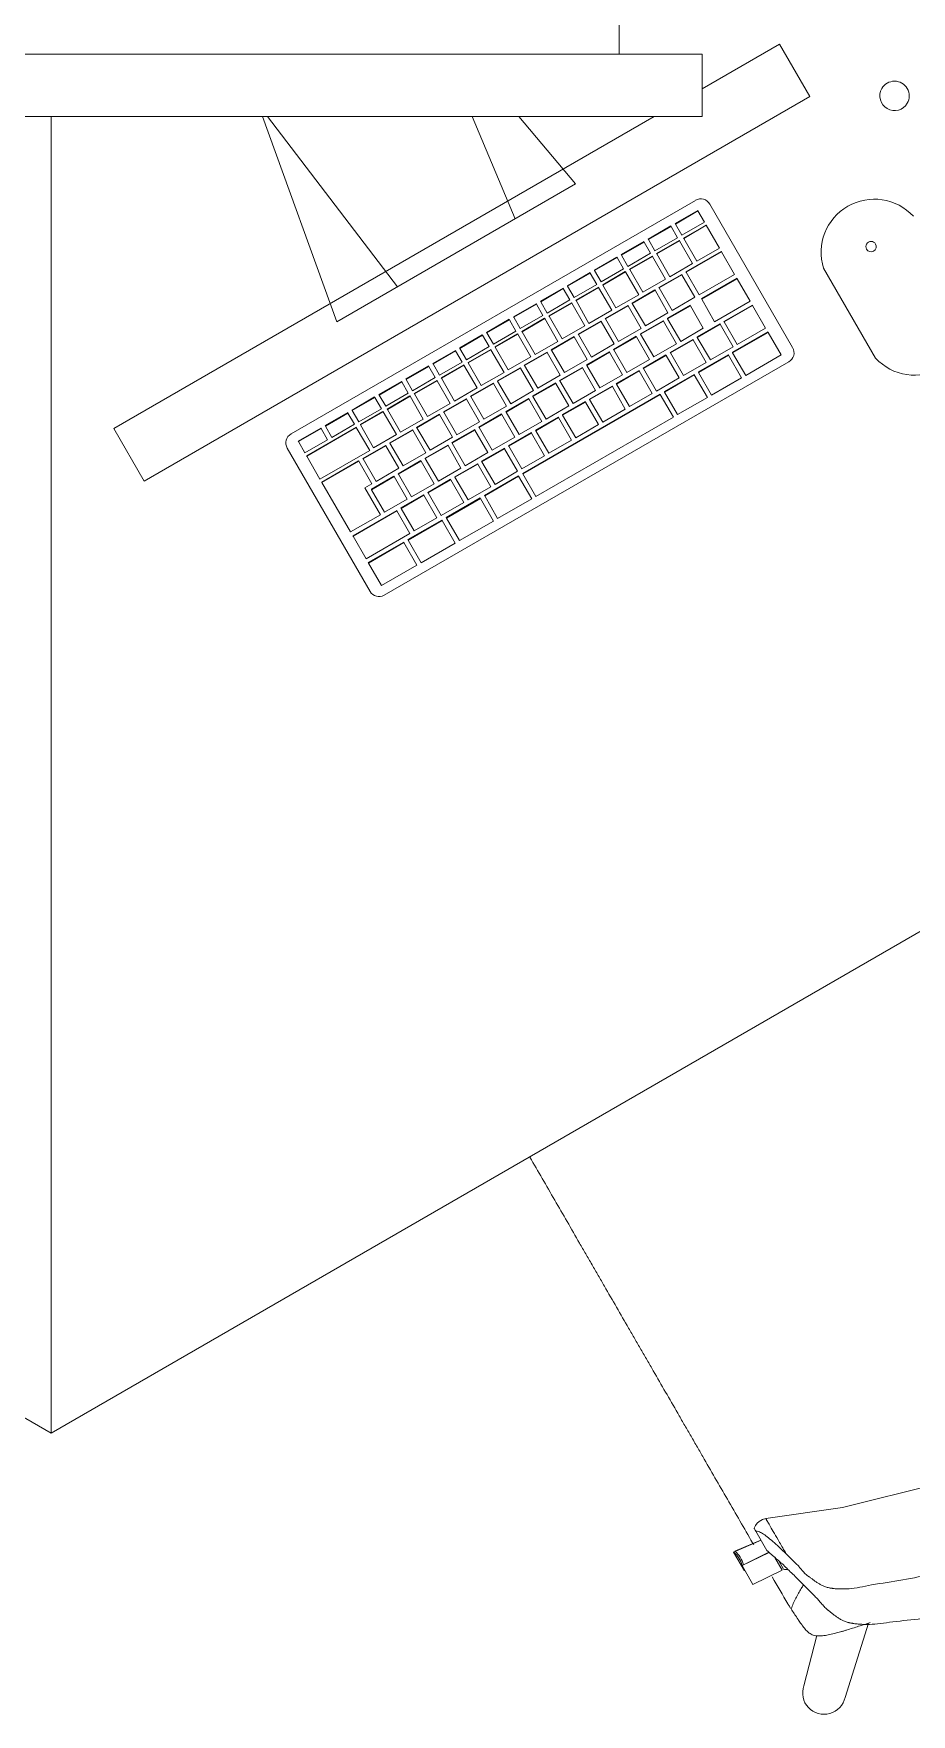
# Model space of a CAD drawing. Header units: millimetres. Extents: x 79795 to 317870, y -36033 to 97293.
# Drawn here: x 211526 to 212063, y 16310 to 17337 of the extents above; entities that cross this region are included whole.
import ezdxf

# ---------------------------------------------------------------- set-up
doc = ezdxf.new("R2010")
doc.units = ezdxf.units.MM
doc.header["$MEASUREMENT"] = 0
for name, color, linetype, lineweight in [('A-GENM', 8, 'CONTINUOUS', 9), ('E-ELEC-EQPM', 8, 'CONTINUOUS', 9), ('I-FURN', 8, 'CONTINUOUS', 9)]:
    doc.layers.add(name, color=color, linetype=linetype, lineweight=lineweight)

msp = doc.modelspace()

# ---------------------------------------------------------------- linework, layer by layer
at = {"layer": 'A-GENM'}
for p, q in [((211683.5, 17092.2), (211930.8, 17234.9)), ((211918.2, 17220.8), (211932.1, 17228.8)), ((211932.2, 17228.5), (211918.4, 17220.5)), ((211932.2, 17228.5), (211932.1, 17228.8)), ((211936.2, 17221.6), (211932.2, 17228.5)), ((211939.5, 17232.6), (211990.1, 17145)), ((211901.8, 17211.3), (211915.6, 17219.3)), ((211915.8, 17219), (211901.9, 17211)), ((211915.8, 17219), (211915.6, 17219.3)), ((211919.8, 17212.1), (211915.8, 17219)), ((211918.4, 17220.5), (211918.2, 17220.8)), ((211918.4, 17220.5), (211922.4, 17213.6)), ((211922.4, 17213.6), (211936.2, 17221.6)), ((211923.3, 17211.9), (211937.2, 17219.9)), ((211937.3, 17219.7), (211923.5, 17211.7)), ((211937.3, 17219.7), (211937.2, 17219.9)), ((211945.3, 17205.8), (211937.3, 17219.7)), ((211885.3, 17201.8), (211899.2, 17209.8)), ((211899.3, 17209.5), (211885.5, 17201.5)), ((211899.3, 17209.5), (211899.2, 17209.8)), ((211903.3, 17202.6), (211899.3, 17209.5)), ((211901.9, 17211), (211901.8, 17211.3)), ((211901.9, 17211), (211905.9, 17204.1)), ((211905.9, 17204.1), (211919.8, 17212.1)), ((211906.9, 17202.4), (211920.7, 17210.4)), ((211920.9, 17210.2), (211907, 17202.2)), ((211920.9, 17210.2), (211920.7, 17210.4)), ((211928.9, 17196.3), (211920.9, 17210.2)), ((211923.5, 17211.7), (211923.3, 17211.9)), ((211923.5, 17211.7), (211931.5, 17197.8)), ((211931.5, 17197.8), (211945.3, 17205.8)), ((211868.9, 17192.3), (211882.7, 17200.3)), ((211882.9, 17200), (211869, 17192)), ((211882.9, 17200), (211882.7, 17200.3)), ((211886.8, 17193.1), (211882.9, 17200)), ((211885.5, 17201.5), (211885.3, 17201.8)), ((211885.5, 17201.5), (211889.4, 17194.6)), ((211889.4, 17194.6), (211903.3, 17202.6)), ((211890.4, 17192.9), (211904.3, 17200.9)), ((211904.4, 17200.7), (211890.6, 17192.7)), ((211904.4, 17200.7), (211904.3, 17200.9)), ((211912.4, 17186.8), (211904.4, 17200.7)), ((211907, 17202.2), (211906.9, 17202.4)), ((211907, 17202.2), (211915, 17188.3)), ((211915, 17188.3), (211928.9, 17196.3)), ((211924.9, 17191.2), (211946.5, 17203.7)), ((211946.7, 17203.5), (211925, 17191)), ((211946.7, 17203.5), (211946.5, 17203.7)), ((211954.6, 17189.7), (211946.7, 17203.5)), ((211852.4, 17182.8), (211866.3, 17190.8)), ((211866.4, 17190.5), (211852.5, 17182.5)), ((211866.4, 17190.5), (211866.3, 17190.8)), ((211870.4, 17183.6), (211866.4, 17190.5)), ((211869, 17192), (211868.9, 17192.3)), ((211869, 17192), (211873, 17185.1)), ((211873, 17185.1), (211886.8, 17193.1)), ((211874, 17183.4), (211887.8, 17191.4)), ((211888, 17191.2), (211874.1, 17183.2)), ((211888, 17191.2), (211887.8, 17191.4)), ((211896, 17177.3), (211888, 17191.2)), ((211890.6, 17192.7), (211890.4, 17192.9)), ((211890.6, 17192.7), (211898.6, 17178.8)), ((211898.6, 17178.8), (211912.4, 17186.8)), ((211908.4, 17181.7), (211922.3, 17189.7)), ((211922.4, 17189.5), (211908.6, 17181.5)), ((211922.4, 17189.5), (211922.3, 17189.7)), ((211930.4, 17175.7), (211922.4, 17189.5)), ((211925, 17191), (211924.9, 17191.2)), ((211925, 17191), (211933, 17177.2)), ((211933, 17177.2), (211954.6, 17189.7)), ((211934.3, 17174.9), (211956, 17187.4)), ((211956.1, 17187.1), (211934.5, 17174.6)), ((211956.1, 17187.1), (211956, 17187.4)), ((211964.1, 17173.3), (211956.1, 17187.1)), ((212009, 17193.5), (212040.7, 17138.5)), ((211836, 17173.3), (211849.8, 17181.3)), ((211849.9, 17181), (211836.1, 17173)), ((211849.9, 17181), (211849.8, 17181.3)), ((211853.9, 17174.1), (211849.9, 17181)), ((211852.5, 17182.5), (211852.4, 17182.8)), ((211852.5, 17182.5), (211856.5, 17175.6)), ((211856.5, 17175.6), (211870.4, 17183.6)), ((211857.5, 17173.9), (211871.4, 17181.9)), ((211871.5, 17181.7), (211857.7, 17173.7)), ((211871.5, 17181.7), (211871.4, 17181.9)), ((211879.5, 17167.8), (211871.5, 17181.7)), ((211874.1, 17183.2), (211874, 17183.4)), ((211874.1, 17183.2), (211882.1, 17169.3)), ((211882.1, 17169.3), (211896, 17177.3)), ((211892, 17172.2), (211905.8, 17180.2)), ((211906, 17180), (211892.1, 17172)), ((211906, 17180), (211905.8, 17180.2)), ((211913.9, 17166.2), (211906, 17180)), ((211908.6, 17181.5), (211908.4, 17181.7)), ((211908.6, 17181.5), (211916.5, 17167.7)), ((211916.5, 17167.7), (211930.4, 17175.7)), ((211934.5, 17174.6), (211934.3, 17174.9)), ((211819.5, 17163.8), (211833.4, 17171.8)), ((211833.5, 17171.5), (211819.6, 17163.5)), ((211823.6, 17156.6), (211837.5, 17164.6)), ((211833.5, 17171.5), (211833.4, 17171.8)), ((211837.5, 17164.6), (211833.5, 17171.5)), ((211836.1, 17173), (211836, 17173.3)), ((211836.1, 17173), (211840.1, 17166.1)), ((211840.1, 17166.1), (211853.9, 17174.1)), ((211841.1, 17164.4), (211854.9, 17172.4)), ((211855.1, 17172.2), (211841.2, 17164.2)), ((211855.1, 17172.2), (211854.9, 17172.4)), ((211863, 17158.3), (211855.1, 17172.2)), ((211857.7, 17173.7), (211857.5, 17173.9)), ((211857.7, 17173.7), (211865.6, 17159.8)), ((211865.6, 17159.8), (211879.5, 17167.8)), ((211875.5, 17162.7), (211889.4, 17170.7)), ((211889.5, 17170.5), (211875.7, 17162.5)), ((211889.5, 17170.5), (211889.4, 17170.7)), ((211897.5, 17156.7), (211889.5, 17170.5)), ((211892.1, 17172), (211892, 17172.2)), ((211892.1, 17172), (211900.1, 17158.2)), ((211900.1, 17158.2), (211913.9, 17166.2)), ((211913.6, 17162.9), (211927.4, 17170.9)), ((211927.6, 17170.6), (211913.7, 17162.6)), ((211927.6, 17170.6), (211927.4, 17170.9)), ((211935.5, 17156.8), (211927.6, 17170.6)), ((211934.5, 17174.6), (211942.4, 17160.8)), ((211942.4, 17160.8), (211964.1, 17173.3)), ((211948.1, 17161), (211965.5, 17171)), ((211965.6, 17170.7), (211948.3, 17160.7)), ((211965.6, 17170.7), (211965.5, 17171)), ((211973.6, 17156.9), (211965.6, 17170.7)), ((211803, 17154.3), (211816.9, 17162.3)), ((211817, 17162), (211803.2, 17154)), ((211807.2, 17147.1), (211821, 17155.1)), ((211817, 17162), (211816.9, 17162.3)), ((211821, 17155.1), (211817, 17162)), ((211819.6, 17163.5), (211819.5, 17163.8)), ((211819.6, 17163.5), (211823.6, 17156.6)), ((211824.6, 17154.9), (211838.5, 17162.9)), ((211824.8, 17154.7), (211824.6, 17154.9)), ((211838.6, 17162.7), (211824.8, 17154.7)), ((211824.8, 17154.7), (211832.7, 17140.8)), ((211838.6, 17162.7), (211838.5, 17162.9)), ((211846.6, 17148.8), (211838.6, 17162.7)), ((211841.2, 17164.2), (211841.1, 17164.4)), ((211841.2, 17164.2), (211849.2, 17150.3)), ((211849.2, 17150.3), (211863, 17158.3)), ((211859.1, 17153.2), (211872.9, 17161.2)), ((211873.1, 17161), (211859.2, 17153)), ((211873.1, 17161), (211872.9, 17161.2)), ((211881, 17147.2), (211873.1, 17161)), ((211875.7, 17162.5), (211875.5, 17162.7)), ((211875.7, 17162.5), (211883.6, 17148.7)), ((211883.6, 17148.7), (211897.5, 17156.7)), ((211897.1, 17153.4), (211911, 17161.4)), ((211911.1, 17161.1), (211897.2, 17153.1)), ((211911.1, 17161.1), (211911, 17161.4)), ((211919.1, 17147.3), (211911.1, 17161.1)), ((211913.7, 17162.6), (211913.6, 17162.9)), ((211913.7, 17162.6), (211921.7, 17148.8)), ((211921.7, 17148.8), (211935.5, 17156.8)), ((211931.7, 17151.5), (211945.5, 17159.5)), ((211945.7, 17159.2), (211931.8, 17151.2)), ((211945.7, 17159.2), (211945.5, 17159.5)), ((211953.7, 17145.4), (211945.7, 17159.2)), ((211948.3, 17160.7), (211948.1, 17161)), ((211948.3, 17160.7), (211956.2, 17146.9)), ((211953.3, 17142.1), (211974.9, 17154.6)), ((211975.1, 17154.3), (211953.4, 17141.8)), ((211956.2, 17146.9), (211973.6, 17156.9)), ((211975.1, 17154.3), (211974.9, 17154.6)), ((211983, 17140.5), (211975.1, 17154.3)), ((211786.6, 17144.8), (211800.4, 17152.8)), ((211786.7, 17144.5), (211786.6, 17144.8)), ((211800.6, 17152.5), (211786.7, 17144.5)), ((211786.7, 17144.5), (211790.7, 17137.6)), ((211790.7, 17137.6), (211804.6, 17145.6)), ((211800.6, 17152.5), (211800.4, 17152.8)), ((211804.6, 17145.6), (211800.6, 17152.5)), ((211803.2, 17154), (211803, 17154.3)), ((211803.2, 17154), (211807.2, 17147.1)), ((211808.2, 17145.4), (211822, 17153.4)), ((211808.3, 17145.2), (211808.2, 17145.4)), ((211822.2, 17153.2), (211808.3, 17145.2)), ((211808.3, 17145.2), (211816.3, 17131.3)), ((211822.2, 17153.2), (211822, 17153.4)), ((211830.1, 17139.3), (211822.2, 17153.2)), ((211832.7, 17140.8), (211846.6, 17148.8)), ((211842.6, 17143.7), (211856.5, 17151.7)), ((211856.6, 17151.5), (211842.7, 17143.5)), ((211856.6, 17151.5), (211856.5, 17151.7)), ((211864.6, 17137.7), (211856.6, 17151.5)), ((211859.2, 17153), (211859.1, 17153.2)), ((211859.2, 17153), (211867.2, 17139.2)), ((211867.2, 17139.2), (211881, 17147.2)), ((211880.6, 17143.9), (211894.5, 17151.9)), ((211894.6, 17151.6), (211880.8, 17143.6)), ((211894.6, 17151.6), (211894.5, 17151.9)), ((211902.6, 17137.8), (211894.6, 17151.6)), ((211897.2, 17153.1), (211897.1, 17153.4)), ((211897.2, 17153.1), (211905.2, 17139.3)), ((211905.2, 17139.3), (211919.1, 17147.3)), ((211915.2, 17142), (211929.1, 17150)), ((211929.2, 17149.7), (211915.4, 17141.7)), ((211929.2, 17149.7), (211929.1, 17150)), ((211937.2, 17135.9), (211929.2, 17149.7)), ((211931.8, 17151.2), (211931.7, 17151.5)), ((211931.8, 17151.2), (211939.8, 17137.4)), ((211939.8, 17137.4), (211953.7, 17145.4)), ((211987.8, 17136.3), (211740.5, 16993.6)), ((211753.7, 17125.8), (211767.5, 17133.8)), ((211767.7, 17133.5), (211767.5, 17133.8)), ((211770.1, 17135.3), (211784, 17143.3)), ((211770.3, 17135), (211770.1, 17135.3)), ((211784.1, 17143), (211770.3, 17135)), ((211770.3, 17135), (211774.3, 17128.1)), ((211774.3, 17128.1), (211788.1, 17136.1)), ((211775.3, 17126.4), (211789.1, 17134.4)), ((211789.2, 17134.2), (211775.4, 17126.2)), ((211784.1, 17143), (211784, 17143.3)), ((211788.1, 17136.1), (211784.1, 17143)), ((211789.2, 17134.2), (211789.1, 17134.4)), ((211797.2, 17120.3), (211789.2, 17134.2)), ((211791.7, 17135.9), (211805.6, 17143.9)), ((211791.8, 17135.7), (211791.7, 17135.9)), ((211805.7, 17143.7), (211791.8, 17135.7)), ((211791.8, 17135.7), (211799.8, 17121.8)), ((211805.7, 17143.7), (211805.6, 17143.9)), ((211813.7, 17129.8), (211805.7, 17143.7)), ((211816.3, 17131.3), (211830.1, 17139.3)), ((211826.1, 17134.2), (211840, 17142.2)), ((211826.3, 17134), (211826.1, 17134.2)), ((211840.1, 17142), (211826.3, 17134)), ((211826.3, 17134), (211834.3, 17120.2)), ((211840.1, 17142), (211840, 17142.2)), ((211848.1, 17128.2), (211840.1, 17142)), ((211842.7, 17143.5), (211842.6, 17143.7)), ((211842.7, 17143.5), (211850.7, 17129.7)), ((211850.7, 17129.7), (211864.6, 17137.7)), ((211864.2, 17134.4), (211878, 17142.4)), ((211864.3, 17134.1), (211864.2, 17134.4)), ((211878.2, 17142.1), (211864.3, 17134.1)), ((211864.3, 17134.1), (211872.3, 17120.3)), ((211878.2, 17142.1), (211878, 17142.4)), ((211886.2, 17128.3), (211878.2, 17142.1)), ((211880.8, 17143.6), (211880.6, 17143.9)), ((211880.8, 17143.6), (211888.8, 17129.8)), ((211888.8, 17129.8), (211902.6, 17137.8)), ((211898.8, 17132.5), (211912.6, 17140.5)), ((211912.8, 17140.2), (211898.9, 17132.2)), ((211912.8, 17140.2), (211912.6, 17140.5)), ((211920.7, 17126.4), (211912.8, 17140.2)), ((211915.4, 17141.7), (211915.2, 17142)), ((211915.4, 17141.7), (211923.3, 17127.9)), ((211923.3, 17127.9), (211937.2, 17135.9)), ((211932.5, 17130.1), (211950.7, 17140.6)), ((211950.8, 17140.3), (211932.6, 17129.8)), ((211950.8, 17140.3), (211950.7, 17140.6)), ((211958.8, 17126.5), (211950.8, 17140.3)), ((211953.4, 17141.8), (211953.3, 17142.1)), ((211953.4, 17141.8), (211961.4, 17128)), ((211961.4, 17128), (211983, 17140.5)), ((211737.2, 17116.3), (211751.1, 17124.3)), ((211751.2, 17124), (211737.4, 17116)), ((211751.2, 17124), (211751.1, 17124.3)), ((211755.2, 17117.1), (211751.2, 17124)), ((211753.8, 17125.5), (211753.7, 17125.8)), ((211767.7, 17133.5), (211753.8, 17125.5)), ((211753.8, 17125.5), (211757.8, 17118.6)), ((211757.8, 17118.6), (211771.7, 17126.6)), ((211758.8, 17116.9), (211772.7, 17124.9)), ((211772.8, 17124.7), (211758.9, 17116.7)), ((211771.7, 17126.6), (211767.7, 17133.5)), ((211772.8, 17124.7), (211772.7, 17124.9)), ((211780.8, 17110.8), (211772.8, 17124.7)), ((211775.4, 17126.2), (211775.3, 17126.4)), ((211775.4, 17126.2), (211783.4, 17112.3)), ((211799.8, 17121.8), (211813.7, 17129.8)), ((211809.7, 17124.7), (211823.6, 17132.7)), ((211809.8, 17124.5), (211809.7, 17124.7)), ((211823.7, 17132.5), (211809.8, 17124.5)), ((211809.8, 17124.5), (211817.8, 17110.7)), ((211823.7, 17132.5), (211823.6, 17132.7)), ((211831.7, 17118.7), (211823.7, 17132.5)), ((211834.3, 17120.2), (211848.1, 17128.2)), ((211847.7, 17124.9), (211861.6, 17132.9)), ((211847.9, 17124.6), (211847.7, 17124.9)), ((211861.7, 17132.6), (211847.9, 17124.6)), ((211847.9, 17124.6), (211855.9, 17110.8)), ((211861.7, 17132.6), (211861.6, 17132.9)), ((211869.7, 17118.8), (211861.7, 17132.6)), ((211872.3, 17120.3), (211886.2, 17128.3)), ((211882.3, 17123), (211896.2, 17131)), ((211896.3, 17130.7), (211882.5, 17122.7)), ((211896.3, 17130.7), (211896.2, 17131)), ((211904.3, 17116.9), (211896.3, 17130.7)), ((211898.9, 17132.2), (211898.8, 17132.5)), ((211898.9, 17132.2), (211906.9, 17118.4)), ((211906.9, 17118.4), (211920.7, 17126.4)), ((211911.7, 17118.1), (211929.9, 17128.6)), ((211930, 17128.3), (211911.8, 17117.8)), ((211930, 17128.3), (211929.9, 17128.6)), ((211938, 17114.5), (211930, 17128.3)), ((211932.6, 17129.8), (211932.5, 17130.1)), ((211932.6, 17129.8), (211940.6, 17116)), ((211940.6, 17116), (211958.8, 17126.5)), ((211720.8, 17106.8), (211734.6, 17114.8)), ((211734.8, 17114.5), (211720.9, 17106.5)), ((211734.8, 17114.5), (211734.6, 17114.8)), ((211738.8, 17107.6), (211734.8, 17114.5)), ((211737.4, 17116), (211737.2, 17116.3)), ((211737.4, 17116), (211741.4, 17109.1)), ((211741.4, 17109.1), (211755.2, 17117.1)), ((211742.3, 17107.4), (211756.2, 17115.4)), ((211756.3, 17115.2), (211742.5, 17107.2)), ((211756.3, 17115.2), (211756.2, 17115.4)), ((211764.3, 17101.3), (211756.3, 17115.2)), ((211758.9, 17116.7), (211758.8, 17116.9)), ((211758.9, 17116.7), (211766.9, 17102.8)), ((211776.8, 17105.7), (211790.6, 17113.7)), ((211790.8, 17113.5), (211776.9, 17105.5)), ((211783.4, 17112.3), (211797.2, 17120.3)), ((211790.8, 17113.5), (211790.6, 17113.7)), ((211798.8, 17099.7), (211790.8, 17113.5)), ((211793.2, 17115.2), (211807.1, 17123.2)), ((211793.4, 17115), (211793.2, 17115.2)), ((211807.2, 17123), (211793.4, 17115)), ((211793.4, 17115), (211801.4, 17101.2)), ((211807.2, 17123), (211807.1, 17123.2)), ((211815.2, 17109.2), (211807.2, 17123)), ((211814.8, 17105.9), (211828.7, 17113.9)), ((211828.8, 17113.6), (211815, 17105.6)), ((211817.8, 17110.7), (211831.7, 17118.7)), ((211825.1, 17068.1), (211909.1, 17116.6)), ((211909.2, 17116.3), (211825.2, 17067.8)), ((211828.8, 17113.6), (211828.7, 17113.9)), ((211836.8, 17099.8), (211828.8, 17113.6)), ((211831.3, 17115.4), (211845.1, 17123.4)), ((211831.4, 17115.1), (211831.3, 17115.4)), ((211845.3, 17123.1), (211831.4, 17115.1)), ((211831.4, 17115.1), (211839.4, 17101.3)), ((211845.3, 17123.1), (211845.1, 17123.4)), ((211853.3, 17109.3), (211845.3, 17123.1)), ((211855.9, 17110.8), (211869.7, 17118.8)), ((211865.9, 17113.5), (211879.7, 17121.5)), ((211866, 17113.2), (211865.9, 17113.5)), ((211879.9, 17121.2), (211866, 17113.2)), ((211866, 17113.2), (211874, 17099.4)), ((211879.9, 17121.2), (211879.7, 17121.5)), ((211887.8, 17107.4), (211879.9, 17121.2)), ((211882.5, 17122.7), (211882.3, 17123)), ((211882.5, 17122.7), (211890.4, 17108.9)), ((211890.4, 17108.9), (211904.3, 17116.9)), ((211909.2, 17116.3), (211909.1, 17116.6)), ((211917.2, 17102.5), (211909.2, 17116.3)), ((211911.8, 17117.8), (211911.7, 17118.1)), ((211911.8, 17117.8), (211919.8, 17104)), ((211919.8, 17104), (211938, 17114.5)), ((211704.3, 17097.3), (211718.2, 17105.3)), ((211718.3, 17105), (211704.5, 17097)), ((211718.3, 17105), (211718.2, 17105.3)), ((211722.3, 17098.1), (211718.3, 17105)), ((211720.9, 17106.5), (211720.8, 17106.8)), ((211720.9, 17106.5), (211724.9, 17099.6)), ((211724.9, 17099.6), (211738.8, 17107.6)), ((211725.9, 17097.9), (211739.7, 17105.9)), ((211739.9, 17105.7), (211726, 17097.7)), ((211739.9, 17105.7), (211739.7, 17105.9)), ((211747.9, 17091.8), (211739.9, 17105.7)), ((211742.5, 17107.2), (211742.3, 17107.4)), ((211742.5, 17107.2), (211750.5, 17093.3)), ((211760.3, 17096.2), (211774.2, 17104.2)), ((211774.3, 17104), (211760.5, 17096)), ((211766.9, 17102.8), (211780.8, 17110.8)), ((211774.3, 17104), (211774.2, 17104.2)), ((211782.3, 17090.2), (211774.3, 17104)), ((211776.9, 17105.5), (211776.8, 17105.7)), ((211776.9, 17105.5), (211784.9, 17091.7)), ((211798.4, 17096.4), (211812.2, 17104.4)), ((211812.4, 17104.1), (211798.5, 17096.1)), ((211801.4, 17101.2), (211815.2, 17109.2)), ((211812.4, 17104.1), (211812.2, 17104.4)), ((211820.3, 17090.3), (211812.4, 17104.1)), ((211815, 17105.6), (211814.8, 17105.9)), ((211815, 17105.6), (211822.9, 17091.8)), ((211839.4, 17101.3), (211853.3, 17109.3)), ((211849.4, 17104), (211863.3, 17112)), ((211849.5, 17103.7), (211849.4, 17104)), ((211863.4, 17111.7), (211849.5, 17103.7)), ((211849.5, 17103.7), (211857.5, 17089.9)), ((211863.4, 17111.7), (211863.3, 17112)), ((211871.4, 17097.9), (211863.4, 17111.7)), ((211874, 17099.4), (211887.8, 17107.4)), ((211687.9, 17087.8), (211701.7, 17095.8)), ((211701.9, 17095.5), (211688, 17087.5)), ((211693, 17078.9), (211723.3, 17096.4)), ((211723.4, 17096.2), (211693.1, 17078.7)), ((211701.9, 17095.5), (211701.7, 17095.8)), ((211705.8, 17088.6), (211701.9, 17095.5)), ((211704.5, 17097), (211704.3, 17097.3)), ((211704.5, 17097), (211708.4, 17090.1)), ((211708.4, 17090.1), (211722.3, 17098.1)), ((211723.4, 17096.2), (211723.3, 17096.4)), ((211731.6, 17082.1), (211723.4, 17096.2)), ((211726, 17097.7), (211725.9, 17097.9)), ((211726, 17097.7), (211734, 17083.8)), ((211743.9, 17086.7), (211757.7, 17094.7)), ((211757.9, 17094.5), (211744, 17086.5)), ((211750.5, 17093.3), (211764.3, 17101.3)), ((211757.9, 17094.5), (211757.7, 17094.7)), ((211765.9, 17080.7), (211757.9, 17094.5)), ((211760.5, 17096), (211760.3, 17096.2)), ((211760.5, 17096), (211768.5, 17082.2)), ((211781.9, 17086.9), (211795.8, 17094.9)), ((211795.9, 17094.6), (211782.1, 17086.6)), ((211784.9, 17091.7), (211798.8, 17099.7)), ((211795.9, 17094.6), (211795.8, 17094.9)), ((211803.9, 17080.8), (211795.9, 17094.6)), ((211798.5, 17096.1), (211798.4, 17096.4)), ((211798.5, 17096.1), (211806.5, 17082.3)), ((211816.5, 17085), (211830.4, 17093)), ((211830.5, 17092.7), (211816.6, 17084.7)), ((211822.9, 17091.8), (211836.8, 17099.8)), ((211830.5, 17092.7), (211830.4, 17093)), ((211838.5, 17078.9), (211830.5, 17092.7)), ((211833, 17094.5), (211846.8, 17102.5)), ((211833.1, 17094.2), (211833, 17094.5)), ((211846.9, 17102.2), (211833.1, 17094.2)), ((211833.1, 17094.2), (211841.1, 17080.4)), ((211833.2, 17054), (211917.2, 17102.5)), ((211846.9, 17102.2), (211846.8, 17102.5)), ((211854.9, 17088.4), (211846.9, 17102.2)), ((211857.5, 17089.9), (211871.4, 17097.9)), ((211731.8, 16995.9), (211681.2, 17083.5)), ((211688, 17087.5), (211687.9, 17087.8)), ((211688, 17087.5), (211692, 17080.6)), ((211692, 17080.6), (211705.8, 17088.6)), ((211727.4, 17077.2), (211741.3, 17085.2)), ((211741.4, 17085), (211727.6, 17077)), ((211734, 17083.8), (211747.9, 17091.8)), ((211741.4, 17085), (211741.3, 17085.2)), ((211749.4, 17071.2), (211741.4, 17085)), ((211744, 17086.5), (211743.9, 17086.7)), ((211744, 17086.5), (211752, 17072.7)), ((211765.5, 17077.4), (211779.3, 17085.4)), ((211779.5, 17085.1), (211765.6, 17077.1)), ((211768.5, 17082.2), (211782.3, 17090.2)), ((211779.5, 17085.1), (211779.3, 17085.4)), ((211787.4, 17071.3), (211779.5, 17085.1)), ((211782.1, 17086.6), (211781.9, 17086.9)), ((211782.1, 17086.6), (211790, 17072.8)), ((211800, 17075.5), (211813.9, 17083.5)), ((211814, 17083.2), (211800.2, 17075.2)), ((211806.5, 17082.3), (211820.3, 17090.3)), ((211814, 17083.2), (211813.9, 17083.5)), ((211822, 17069.4), (211814, 17083.2)), ((211816.6, 17084.7), (211816.5, 17085)), ((211816.6, 17084.7), (211824.6, 17070.9)), ((211841.1, 17080.4), (211854.9, 17088.4)), ((211693.1, 17078.7), (211693, 17078.9)), ((211693.1, 17078.7), (211701.2, 17064.6)), ((211701.2, 17064.6), (211731.6, 17082.1)), ((211702.3, 17062.7), (211724.8, 17075.7)), ((211725, 17075.5), (211702.4, 17062.5)), ((211725, 17075.5), (211724.8, 17075.7)), ((211732.9, 17061.7), (211725, 17075.5)), ((211727.6, 17077), (211727.4, 17077.2)), ((211727.6, 17077), (211735.5, 17063.2)), ((211749, 17067.9), (211762.9, 17075.9)), ((211763, 17075.6), (211749.1, 17067.6)), ((211752, 17072.7), (211765.9, 17080.7)), ((211763, 17075.6), (211762.9, 17075.9)), ((211771, 17061.8), (211763, 17075.6)), ((211765.6, 17077.1), (211765.5, 17077.4)), ((211765.6, 17077.1), (211773.6, 17063.3)), ((211783.6, 17066), (211797.4, 17074)), ((211797.6, 17073.7), (211783.7, 17065.7)), ((211790, 17072.8), (211803.9, 17080.8)), ((211797.6, 17073.7), (211797.4, 17074)), ((211805.6, 17059.9), (211797.6, 17073.7)), ((211800.2, 17075.2), (211800, 17075.5)), ((211800.2, 17075.2), (211808.2, 17061.4)), ((211824.6, 17070.9), (211838.5, 17078.9)), ((211702.4, 17062.5), (211702.3, 17062.7)), ((211702.4, 17062.5), (211719.9, 17032.3)), ((211732.6, 17058.4), (211746.4, 17066.4)), ((211746.6, 17066.1), (211732.7, 17058.1)), ((211735.5, 17063.2), (211749.4, 17071.2)), ((211746.6, 17066.1), (211746.4, 17066.4)), ((211754.5, 17052.3), (211746.6, 17066.1)), ((211749.1, 17067.6), (211749, 17067.9)), ((211749.1, 17067.6), (211757.1, 17053.8)), ((211767.1, 17056.5), (211781, 17064.5)), ((211781.1, 17064.2), (211767.3, 17056.2)), ((211773.6, 17063.3), (211787.4, 17071.3)), ((211781.1, 17064.2), (211781, 17064.5)), ((211789.1, 17050.4), (211781.1, 17064.2)), ((211783.7, 17065.7), (211783.6, 17066)), ((211783.7, 17065.7), (211791.7, 17051.9)), ((211801.7, 17054.6), (211822.5, 17066.6)), ((211822.6, 17066.3), (211801.9, 17054.3)), ((211808.2, 17061.4), (211822, 17069.4)), ((211822.6, 17066.3), (211822.5, 17066.6)), ((211830.6, 17052.5), (211822.6, 17066.3)), ((211825.2, 17067.8), (211825.1, 17068.1)), ((211825.2, 17067.8), (211833.2, 17054)), ((211728.6, 17059.2), (211732.9, 17061.7)), ((211738.1, 17042.8), (211728.6, 17059.2)), ((211732.7, 17058.1), (211732.6, 17058.4)), ((211732.7, 17058.1), (211740.7, 17044.3)), ((211740.7, 17044.3), (211754.5, 17052.3)), ((211750.7, 17047), (211764.5, 17055)), ((211764.7, 17054.7), (211750.8, 17046.7)), ((211757.1, 17053.8), (211771, 17061.8)), ((211764.7, 17054.7), (211764.5, 17055)), ((211772.7, 17040.9), (211764.7, 17054.7)), ((211767.3, 17056.2), (211767.1, 17056.5)), ((211767.3, 17056.2), (211775.3, 17042.4)), ((211778.3, 17041.1), (211799.1, 17053.1)), ((211799.3, 17052.8), (211778.5, 17040.8)), ((211791.7, 17051.9), (211805.6, 17059.9)), ((211799.3, 17052.8), (211799.1, 17053.1)), ((211807.2, 17039), (211799.3, 17052.8)), ((211801.9, 17054.3), (211801.7, 17054.6)), ((211801.9, 17054.3), (211809.8, 17040.5)), ((211809.8, 17040.5), (211830.6, 17052.5)), ((211719.9, 17032.3), (211738.1, 17042.8)), ((211721.2, 17030), (211748.1, 17045.5)), ((211748.2, 17045.2), (211721.4, 17029.7)), ((211748.2, 17045.2), (211748.1, 17045.5)), ((211756.2, 17031.4), (211748.2, 17045.2)), ((211750.8, 17046.7), (211750.7, 17047)), ((211750.8, 17046.7), (211758.8, 17032.9)), ((211775.3, 17042.4), (211789.1, 17050.4)), ((211729.4, 17015.9), (211756.2, 17031.4)), ((211754.9, 17027.6), (211775.7, 17039.6)), ((211775.9, 17039.3), (211755.1, 17027.3)), ((211758.8, 17032.9), (211772.7, 17040.9)), ((211775.9, 17039.3), (211775.7, 17039.6)), ((211783.8, 17025.5), (211775.9, 17039.3)), ((211778.5, 17040.8), (211778.3, 17041.1)), ((211778.5, 17040.8), (211786.4, 17027)), ((211786.4, 17027), (211807.2, 17039)), ((211721.4, 17029.7), (211721.2, 17030)), ((211721.4, 17029.7), (211729.4, 17015.9)), ((211730.7, 17013.6), (211752.4, 17026.1)), ((211752.5, 17025.8), (211730.8, 17013.3)), ((211752.5, 17025.8), (211752.4, 17026.1)), ((211760.5, 17012), (211752.5, 17025.8)), ((211755.1, 17027.3), (211754.9, 17027.6)), ((211755.1, 17027.3), (211763.1, 17013.5)), ((211763.1, 17013.5), (211783.8, 17025.5)), ((211730.8, 17013.3), (211730.7, 17013.6)), ((211730.8, 17013.3), (211738.8, 16999.5)), ((211738.8, 16999.5), (211760.5, 17012))]:
    msp.add_line(p, q, dxfattribs=at)
for centre, radius, start, end in [((211934, 17229.5), 6.35, 30, 120), ((212040, 17203.2), 32.5, 42.6804, 197.3196), ((212038, 17206.7), 3.16, 30, 210), ((212038, 17206.7), 3.16, 210, 30), ((212064.7, 17160.6), 32.5, 222.6804, 17.3196), ((211984.6, 17141.8), 6.35, 300, 30), ((211686.7, 17086.7), 6.35, 120, 210), ((211737.3, 16999.1), 6.35, 210, 300)]:
    msp.add_arc(centre, radius, start, end, dxfattribs=at)
at = {"layer": 'E-ELEC-EQPM'}
for p, q in [((211884, 17324.3), (211884, 17416.2)), ((211884, 17324.3), (211884, 17416.2)), ((211934.8, 17324.3), (211134.8, 17324.3)), ((211934.8, 17324.3), (211884, 17324.3)), ((211934.8, 17286.2), (211934.8, 17324.3)), ((211934.8, 17286.2), (211934.8, 17324.3)), ((211134.8, 17286.2), (211934.8, 17286.2)), ((211134.8, 17286.2), (211934.8, 17286.2))]:
    msp.add_line(p, q, dxfattribs=at)
at = {"layer": 'I-FURN'}
for p, q in [((211934.8, 17303.2), (211982.1, 17330.5)), ((211982.1, 17330.5), (212000.7, 17298.4)), ((212000.7, 17298.4), (211593.7, 17063.4)), ((211536.9, 16481.5), (211536.9, 17286.2)), ((211536.9, 17286.2), (211536.9, 16481.5)), ((211575.2, 17095.5), (211905.4, 17286.2)), ((211666, 17286.2), (211711.6, 17160.8)), ((211748.5, 17182.1), (211669.2, 17286.2)), ((211820.5, 17223.7), (211794.3, 17286.2)), ((211857.4, 17245), (211822.8, 17286.2)), ((211711.6, 17160.8), (211857.4, 17245)), ((211575.2, 17095.5), (211593.7, 17063.4)), ((210541, 17056.5), (211536.9, 16481.5)), ((211536.9, 16481.5), (212532.9, 17056.6)), ((212077.9, 16450.3), (212020.5, 16436.1)), ((212020.5, 16436.1), (211973.7, 16429.3)), ((211966.6, 16423.4), (211967.4, 16425.1)), ((211967.4, 16425.1), (211968.5, 16426.6)), ((211968.5, 16426.6), (211969.6, 16427.6)), ((211969.6, 16427.6), (211971.6, 16428.7)), ((211971.6, 16428.7), (211973.7, 16429.3)), ((211970.8, 16416.1), (211954, 16408.9)), ((211970.7, 16416.2), (211954.8, 16409.4)), ((211967.6, 16421.6), (211974.4, 16409.8)), ((211954, 16408.9), (211960.7, 16397.4)), ((211959.2, 16400.7), (211975.7, 16408.7)), ((211960, 16401.1), (211975.6, 16408.8)), ((211979.3, 16405.5), (211983.7, 16397.9)), ((211965.8, 16389.1), (211959.2, 16400.7)), ((211983.7, 16397.9), (211965.8, 16389.1)), ((211981.6, 16403.5), (211984.5, 16398.4)), ((212022.1, 16320), (212036.4, 16365.5)), ((212004.8, 16357.9), (211997, 16327.1))]:
    msp.add_line(p, q, dxfattribs=at)
for centre, radius, start, end in [((212052.4, 17298.8), 9, 150, 330), ((212052.4, 17298.8), 9, 330, 150), ((212009.3, 16322.8), 13.1, 160.3941, 348.0104)]:
    msp.add_arc(centre, radius, start, end, dxfattribs=at)
for centre in [(211942.4, 16396), (211943.2, 16396.5)]:
    msp.add_ellipse(centre, major_axis=(-15.1, -8.7), ratio=0.978487, start_param=2.884586, end_param=3.464082, dxfattribs=at)
for points, knots in [([(211966.3, 16413.4), (211966, 16413.8), (211963.3, 16418.5), (211957.9, 16427.9), (211950.2, 16441.2), (211942.6, 16454.3), (211936.4, 16465.1), (211931.4, 16473.8), (211927.5, 16480.5), (211923.7, 16487.1), (211918.6, 16495.9), (211912.4, 16506.7), (211906.2, 16517.4), (211901.2, 16526.1), (211897.4, 16532.7), (211893.6, 16539.2), (211888.6, 16547.8), (211882.5, 16558.5), (211876.3, 16569.2), (211871.3, 16577.9), (211867.5, 16584.5), (211863.6, 16591.1), (211858.6, 16599.9), (211852.3, 16610.8), (211844.7, 16623.9), (211837.1, 16637.2), (211831.9, 16646.1), (211829.3, 16650.5), (211829.3, 16650.7)], [-0.896036, -0.896036, -0.896036, -0.896036, -0.8928571, -0.8571429, -0.8214286, -0.7857143, -0.75, -0.7321429, -0.7142857, -0.6964286, -0.6785714, -0.6428571, -0.6071429, -0.5892857, -0.5714286, -0.5535714, -0.5357143, -0.5, -0.4642857, -0.4464286, -0.4285714, -0.4107143, -0.3928571, -0.3571429, -0.3214286, -0.2857143, -0.25, -0.2489174, -0.2489174, -0.2489174, -0.2489174]), ([(212038.3, 16388.9), (212051.1, 16390.7), (212076.4, 16395.1), (212126.4, 16407.7), (212186.7, 16430.6), (212253.8, 16469.4), (212303.8, 16510.2), (212339.7, 16547.1), (212356.2, 16566.9), (212364.2, 16577)], [-1, -1, -1, -1, -0.9, -0.8, -0.6, -0.4, -0.2, -0.1, 0, 0, 0, 0]), ([(212377.2, 16554.5), (212367, 16540), (212345.1, 16512.1), (212303.7, 16470), (212252.1, 16430.4), (212189.1, 16397.6), (212132.8, 16379.5), (212086.5, 16370.3), (212063.1, 16367.4), (212051.3, 16366.3)], [-1, -1, -1, -1, -0.863636, -0.727273, -0.545455, -0.363636, -0.181818, -0.090909, 0, 0, 0, 0]), ([(211986.2, 16407.7), (211984.7, 16410.3), (211982, 16415), (211978.8, 16420.5), (211976.4, 16424.6), (211975.1, 16426.9), (211974.4, 16428.1), (211974, 16428.8), (211973.8, 16429.2), (211973.7, 16429.3), (211973.7, 16429.3)], [0, 0, 0, 0, 0.1111111, 0.2222222, 0.3333333, 0.4444444, 0.5, 0.5555556, 0.6111111, 0.6625707, 0.6625707, 0.6625707, 0.6625707]), ([(212051.3, 16366.3), (212048.7, 16365.8), (212043.7, 16365.1), (212038, 16364.7), (212033.9, 16364.6), (212030.9, 16364.8), (212028.6, 16365), (212027.1, 16365.2), (212026.3, 16365.4), (212025.6, 16365.5), (212025, 16365.6), (212024.3, 16365.8), (212022.9, 16366.2), (212021.2, 16366.8), (212019.4, 16367.7), (212017.7, 16368.8), (212016.2, 16369.9), (212014.8, 16370.9), (212013.7, 16371.8), (212012.9, 16372.5), (212012.5, 16372.8), (212012.2, 16373), (212011.8, 16373.3), (212011.4, 16373.6), (212010.7, 16374.2), (212009.8, 16375), (212008.9, 16376), (212007.7, 16377.4), (212006.6, 16378.7), (212005.5, 16380), (212004.6, 16380.9), (212003.6, 16381.9), (212002.4, 16383.2), (212000.3, 16385.3), (211997.3, 16388.3), (211994.1, 16391.6), (211990.9, 16394.7), (211987.9, 16397.6), (211985.1, 16400.4), (211982.5, 16402.8), (211980.9, 16404.2), (211980.1, 16404.8)], [0, 0, 0, 0, 0.035714, 0.071429, 0.089286, 0.107143, 0.125, 0.133929, 0.138393, 0.142857, 0.147321, 0.151786, 0.160714, 0.178571, 0.196429, 0.214286, 0.232143, 0.25, 0.267857, 0.276786, 0.28125, 0.285714, 0.290179, 0.294643, 0.303571, 0.321429, 0.339286, 0.357143, 0.392857, 0.410714, 0.428571, 0.446429, 0.464286, 0.5, 0.571429, 0.642857, 0.714286, 0.785714, 0.857143, 0.928571, 1, 1, 1, 1]), ([(211986.2, 16407.7), (211987.3, 16406.6), (211989.1, 16404.9), (211991.1, 16402.8), (211992.3, 16401.7), (211993.2, 16400.8), (211994, 16399.9), (211995, 16398.8), (211995.9, 16397.6), (211996.9, 16396.5), (211997.8, 16395.6), (211998.6, 16394.9), (211999.2, 16394.4), (211999.6, 16394.1), (212000, 16393.9), (212000.3, 16393.7), (212000.7, 16393.4), (212001.5, 16392.8), (212002.6, 16392), (212004, 16390.9), (212005.6, 16389.8), (212007.3, 16388.9), (212009.2, 16388), (212010.9, 16387.4), (212012.2, 16387), (212013, 16386.9), (212013.6, 16386.8), (212014.2, 16386.7), (212015, 16386.6), (212016.5, 16386.4), (212018.7, 16386.3), (212021.6, 16386.3), (212025.6, 16386.5), (212031, 16387.2), (212035.8, 16388.3), (212038.3, 16388.9)], [0, 0, 0, 0, 0.125, 0.1875, 0.21875, 0.25, 0.28125, 0.3125, 0.375, 0.40625, 0.4375, 0.46875, 0.484375, 0.492188, 0.5, 0.507812, 0.515625, 0.53125, 0.5625, 0.59375, 0.625, 0.65625, 0.6875, 0.71875, 0.734375, 0.742188, 0.75, 0.757812, 0.765625, 0.78125, 0.8125, 0.84375, 0.875, 0.9375, 1, 1, 1, 1]), ([(211984.5, 16398.4), (211984.9, 16398.3), (211985.9, 16398.3), (211986.8, 16398.2), (211987.3, 16398.1)], [-0.8810546, -0.8810546, -0.8810546, -0.8810546, -0.6666667, -0.4718724, -0.4718724, -0.4718724, -0.4718724]), ([(211996.8, 16388.8), (211996.3, 16388.1), (211994.6, 16385.5), (211991.9, 16380.7), (211990, 16376.4), (211989.2, 16374.1)], [0.93303317, 0.93303317, 0.93303317, 0.93303317, 0.94444444, 0.97222222, 1, 1, 1, 1]), ([(212034, 16364.6), (212031.7, 16363.9), (212028, 16362.7), (212023.7, 16361.4), (212021.2, 16360.6), (212019.4, 16360.1), (212017.8, 16359.7), (212016.2, 16359.2), (212014.6, 16358.8), (212012.8, 16358.4), (212011, 16358.1), (212009.2, 16357.8), (212007.8, 16357.6), (212006.7, 16357.6), (212005.9, 16357.6), (212005.1, 16357.6), (212004, 16357.7), (212002.7, 16358), (212001.3, 16358.6), (212000.2, 16359.4), (211999.2, 16360.2), (211998.2, 16361.2), (211997.4, 16362.1), (211996.9, 16362.8), (211996.6, 16363.2), (211996.3, 16363.6), (211996.1, 16363.9), (211995.8, 16364.3), (211995.3, 16365), (211994.5, 16366), (211993.9, 16367), (211993.3, 16367.9), (211992.8, 16368.5), (211992.4, 16369.2), (211991.8, 16370.1), (211990.7, 16371.8), (211989.8, 16373.2), (211989.2, 16374.1)], [0, 0, 0, 0, 0.125, 0.1875, 0.21875, 0.25, 0.28125, 0.3125, 0.34375, 0.375, 0.40625, 0.4375, 0.46875, 0.484375, 0.5, 0.515625, 0.53125, 0.5625, 0.59375, 0.625, 0.65625, 0.6875, 0.71875, 0.734375, 0.742188, 0.75, 0.757812, 0.765625, 0.78125, 0.8125, 0.84375, 0.859375, 0.875, 0.890625, 0.90625, 0.9375, 1, 1, 1, 1])]:
    msp.add_open_spline(points, degree=3, knots=knots, dxfattribs=at)
for points in [[(211967, 16422.7), (211966.8, 16423.1), (211966.5, 16423.5), (211966.6, 16423.4), (211966.9, 16422.8), (211967.3, 16422.1), (211967.6, 16421.6)], [(211967.6, 16421.6), (211968.1, 16421.7), (211969.2, 16421.5), (211971.6, 16420.4), (211974.5, 16418.3), (211977.9, 16415.4), (211981.8, 16412), (211984.7, 16409.2), (211986.2, 16407.7)], [(211980.1, 16404.8), (211979.1, 16405.8), (211977.1, 16407.5), (211975.3, 16409), (211974.4, 16409.8)], [(211987.1, 16377.3), (211984, 16382.6), (211980.9, 16388), (211977.6, 16393.7)], [(211989.2, 16374.1), (211988.8, 16374.6), (211988.1, 16375.7), (211987.4, 16376.8), (211987.1, 16377.3)], [(212037.4, 16365.8), (212036.3, 16365.4), (212035.1, 16365), (212034, 16364.6)], [(212034, 16364.6), (212035.1, 16365), (212036.3, 16365.4), (212037.5, 16365.8)]]:
    msp.add_open_spline(points, degree=3, dxfattribs=at)

doc.saveas('drawing.dxf')
